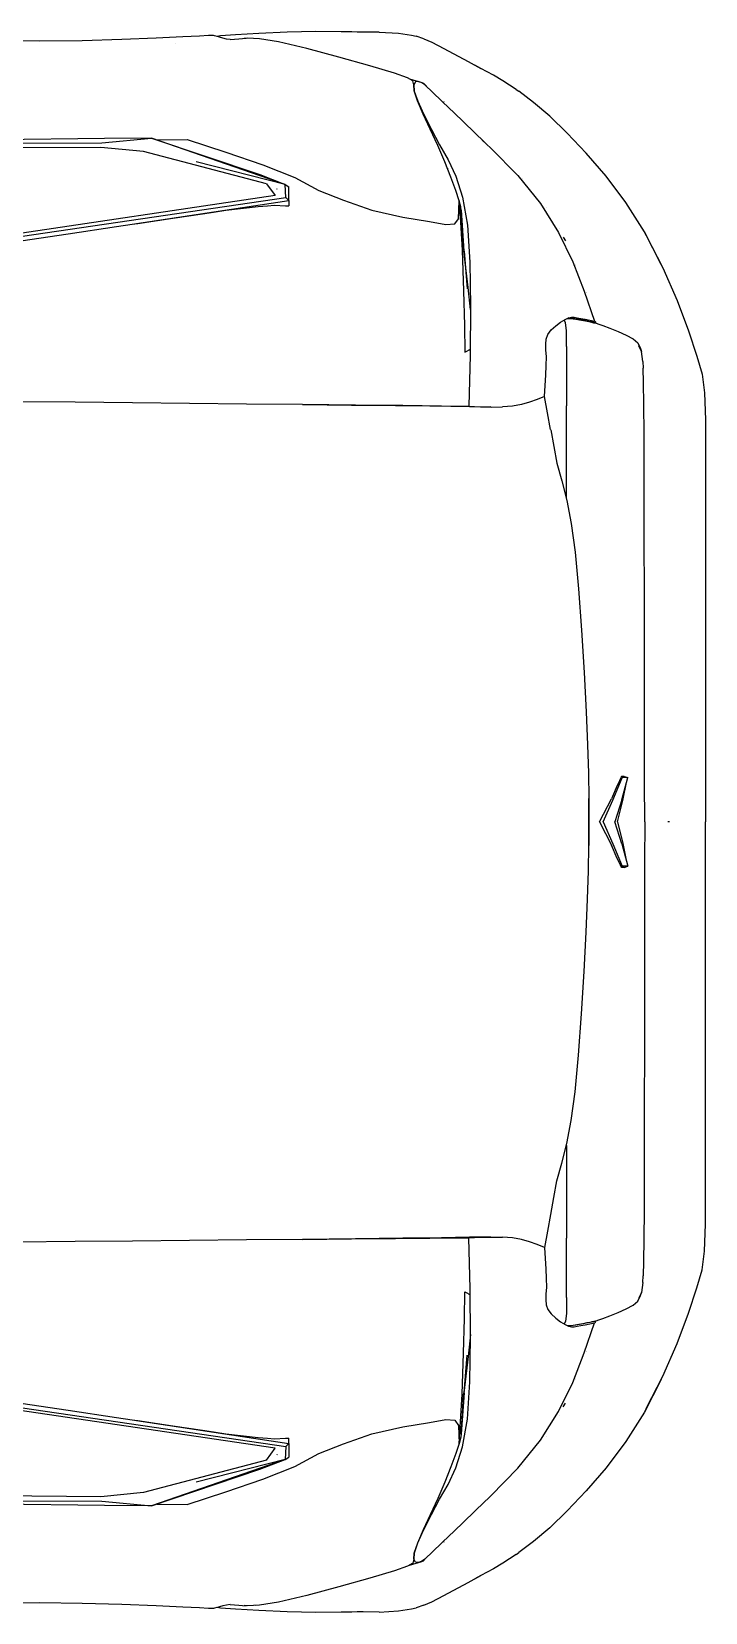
# Model space of a CAD drawing. Header units: millimetres. Extents: x -1608 to 2673, y -1019 to 974.
# Drawn here: x 1926 to 2673, y -900 to 855 of the extents above; entities that cross this region are included whole.
import ezdxf

# ---------------------------------------------------------------- set-up
doc = ezdxf.new("R2010")
doc.units = ezdxf.units.MM
doc.header["$MEASUREMENT"] = 0
for name, color, linetype, true_color in [('CITROEN C4  01', 7, 'Continuous', 0x9a0018), ('CITROEN C4  02', 7, 'Continuous', 0xadadad), ('CITROEN C4  05', 7, 'Continuous', 0x0f0f12), ('CITROEN C4  06', 7, 'Continuous', 0x610000)]:
    doc.layers.add(name, color=color, linetype=linetype, true_color=true_color)

msp = doc.modelspace()

# ---------------------------------------------------------------- linework, layer by layer
at = {"layer": 'CITROEN C4  01', "linetype": 'Continuous'}
for p, q in [((1935.4, 844.1), (1888, 844.7)), ((1982.4, 844.6), (1935.4, 844.1)), ((2026.4, 845.9), (1982.4, 844.6)), ((2064.5, 847.4), (2026.4, 845.9)), ((2094.1, 848.8), (2064.5, 847.4)), ((2112.4, 849.7), (2094.1, 848.8)), ((2122.3, 850.2), (2112.4, 849.7)), ((2126.6, 850.4), (2122.3, 850.2)), ((2128, 850.4), (2126.6, 850.4)), ((2129.1, 850.1), (2128, 850.4)), ((2130.5, 849.7), (2129.1, 850.1)), ((2132.3, 849.2), (2130.5, 849.7)), ((2135.8, 850), (2131.7, 849.3)), ((2134.7, 848.4), (2132.3, 849.2)), ((2138.1, 847.4), (2134.7, 848.4)), ((2152.2, 851.1), (2135.8, 850)), ((2142.2, 846.4), (2138.1, 847.4)), ((2146.4, 845.9), (2142.2, 846.4)), ((2146.4, 845.9), (2151.1, 846.2)), ((2151.1, 846.2), (2155.9, 846.6)), ((2151.1, 846.2), (2151.1, 846.2)), ((2178.2, 852.6), (2152.2, 851.1)), ((2155.9, 846.6), (2164, 847.3)), ((2165.6, 847.4), (2161.9, 847.1)), ((2179, 846.6), (2165.6, 847.4)), ((2174.5, 847.2), (2174.5, 847.2)), ((2209.5, 853.9), (2178.2, 852.6)), ((2200.1, 843.2), (2179, 846.6)), ((2231.3, 835.8), (2200.1, 843.2)), ((2241.4, 854.7), (2209.5, 853.9)), ((2269.6, 854.5), (2241.4, 854.7)), ((2271.6, 854.5), (2269.6, 854.5)), ((2269.6, 854.5), (2269.6, 854.5)), ((2273.9, 854.4), (2271.6, 854.5)), ((2277, 854.4), (2273.9, 854.4)), ((2281.3, 854.3), (2277, 854.4)), ((2287.2, 854.2), (2281.3, 854.3)), ((2281.3, 854.3), (2281.3, 854.3)), ((2293.9, 854.1), (2287.2, 854.2)), ((2311.6, 854.2), (2293.9, 854.1)), ((2311.6, 854.2), (2333.1, 853.1)), ((2333.1, 853.1), (2347.3, 850.8)), ((2347.3, 850.8), (2352.7, 849.7)), ((2361.2, 846.5), (2352.7, 849.7)), ((2361.2, 846.5), (2369.9, 842.9)), ((2369.9, 842.9), (2383.4, 836)), ((2086.1, 841.1), (2086.1, 841.1)), ((2266.9, 826.4), (2231.3, 835.8)), ((2301.3, 816.6), (2266.9, 826.4)), ((2383.4, 836), (2383.4, 836)), ((2383.4, 836), (2410.3, 821.6)), ((2383.4, 836), (2383.4, 836)), ((2328.6, 808.4), (2301.3, 816.6)), ((2343.1, 803.5), (2328.6, 808.4)), ((2410.3, 821.6), (2424.5, 813.6)), ((2424.5, 813.8), (2417.7, 817.4)), ((2438.3, 806.2), (2424.5, 813.8)), ((2424.5, 813.6), (2424.5, 813.6)), ((2348.8, 799.9), (2343.1, 803.5)), ((2345.3, 802.1), (2358.8, 798.3)), ((2349.9, 795.7), (2348.8, 799.9)), ((2350.4, 789), (2349.9, 795.7)), ((2350, 793.9), (2350.1, 793.9)), ((2358.8, 798.3), (2360.8, 797.4)), ((2360.8, 797.4), (2362.8, 795.4)), ((2362.8, 795.4), (2365.9, 791.9)), ((2448.7, 800.1), (2438.3, 806.2)), ((2463.5, 790.5), (2448.7, 800.1)), ((2463.5, 790.5), (2466.6, 788.4)), ((2354.2, 777.8), (2350.4, 789)), ((2360.6, 763.2), (2354.2, 777.8)), ((2383.6, 776.6), (2383.5, 776.6)), ((2482.9, 776), (2466.6, 788.4)), ((2500.7, 760.7), (2482.9, 776)), ((2368.3, 746.4), (2360.6, 763.2)), ((2520.1, 742), (2500.7, 760.7)), ((2376.6, 728.3), (2368.3, 746.4)), ((2541.3, 719.9), (2520.1, 742)), ((2065.4, 734.4), (2098.7, 734.9)), ((2098.7, 734.9), (2141.6, 720.8)), ((2141.6, 720.8), (2182.6, 706.8)), ((2384.3, 710.3), (2376.6, 728.3)), ((2425.9, 734.3), (2435.6, 725.3)), ((2429, 731.8), (2429, 731.8)), ((2435.6, 725.3), (2465.3, 694.8)), ((2563.2, 694.3), (2541.3, 719.9)), ((2182.6, 706.8), (2218.1, 692.7)), ((2391.2, 693.2), (2384.3, 710.3)), ((2388, 702), (2387.3, 702.8)), ((2218.1, 692.7), (2244.6, 678.4)), ((2396.7, 678.4), (2391.2, 693.2)), ((2465.3, 694.8), (2490.7, 663.7)), ((2470.9, 691.5), (2470.9, 691.5)), ((2470.9, 691.5), (2470.9, 691.5)), ((2585, 665.1), (2563.2, 694.3)), ((2244.6, 678.4), (2272, 667.6)), ((2272, 667.6), (2303.6, 656.5)), ((2400.5, 667), (2396.7, 678.4)), ((2399.7, 647), (2400.5, 667)), ((2402.3, 660.1), (2400.5, 667)), ((2400.5, 667), (2401.2, 655.2)), ((2303.6, 656.5), (2337.7, 648.8)), ((2400.5, 655.2), (2401.7, 655.3)), ((2400.5, 655.2), (2401.5, 649.1)), ((2401.7, 655.3), (2402.5, 656.6)), ((2401.7, 655.3), (2402.2, 649.9)), ((2402.5, 656.5), (2402.3, 660.1)), ((2402.5, 656.6), (2402.3, 660.1)), ((2402.5, 656.6), (2405.4, 611)), ((2405.7, 611), (2402.5, 656.6)), ((2490.7, 663.7), (2510.6, 631.8)), ((2497.5, 659.9), (2497.5, 659.9)), ((2497.5, 659.9), (2497.5, 659.9)), ((2605.7, 632.4), (2585, 665.1)), ((2337.7, 648.8), (2367.3, 643.8)), ((2367.3, 643.8), (2385.7, 640.7)), ((2385.7, 640.7), (2395.6, 641.2)), ((2395.6, 641.2), (2399.7, 647)), ((2401.5, 649.1), (2403.6, 612.2)), ((2404.7, 612.2), (2402.8, 649.1)), ((2510.6, 631.8), (2526.2, 599.3)), ((2511.8, 635.9), (2511.8, 635.9)), ((2624.2, 596.1), (2605.7, 632.4)), ((2607.8, 628.4), (2605.7, 632.4)), ((2515.5, 626.4), (2518.1, 622.4)), ((2607.8, 628.4), (2626.2, 592.4)), ((2403.6, 612.2), (2405.3, 567)), ((2410.4, 570.6), (2405.6, 611.3)), ((2405.7, 611), (2405.7, 611)), ((2405.7, 611), (2409.3, 569.3)), ((2526.2, 599.3), (2539, 566.5)), ((2529.5, 596.1), (2529.5, 596.1)), ((2529.7, 595.5), (2529.7, 595.5)), ((2626.2, 592.4), (2642, 556.2)), ((2405.3, 567), (2406.2, 528.5)), ((2413, 546.2), (2410.4, 570.6)), ((2410.4, 570.6), (2410.4, 570.6)), ((2539, 566.5), (2550.4, 533.4)), ((2541.6, 565), (2541.6, 565)), ((2541.6, 565), (2541.6, 565)), ((2542, 564.8), (2542, 564.8)), ((2642, 556.2), (2654.7, 522.5)), ((2406.2, 528.5), (2406.5, 498.9)), ((2518.4, 531.9), (2516.6, 534.4)), ((2519.3, 522.6), (2518.4, 531.9)), ((2520.6, 536.4), (2521.1, 536.4)), ((2521.1, 536.4), (2522.6, 536.3)), ((2523.1, 536.7), (2521.5, 536.8)), ((2522.6, 536.3), (2524.4, 536.1)), ((2526.6, 536.2), (2523.1, 536.7)), ((2524.4, 536.1), (2526.8, 535.8)), ((2530.8, 535.5), (2526.6, 536.2)), ((2526.8, 535.8), (2529.8, 535.4)), ((2529.8, 535.4), (2533.8, 534.7)), ((2535.3, 534.7), (2530.8, 535.5)), ((2533.8, 534.7), (2538.1, 533.9)), ((2539.5, 533.9), (2535.3, 534.7)), ((2538.1, 533.9), (2542.2, 533.1)), ((2543, 533.2), (2539.5, 533.9)), ((2542.2, 533.1), (2545.7, 532.4)), ((2545.2, 532.7), (2543, 533.2)), ((2546.6, 532.5), (2545.2, 532.7)), ((2545.7, 532.4), (2548, 531.9)), ((2547.4, 532.3), (2546.6, 532.5)), ((2547.9, 532.2), (2547.4, 532.3)), ((2548.4, 532.1), (2547.9, 532.2)), ((2548, 531.9), (2549.4, 531.6)), ((2551.2, 531.3), (2548.4, 532.1)), ((2549.4, 531.6), (2550.2, 531.5)), ((2550.2, 531.5), (2550.7, 531.4)), ((2550.4, 533.4), (2550.9, 533.3)), ((2550.7, 531.4), (2551.2, 531.3)), ((2551, 533.3), (2552, 531.1)), ((2551.2, 531.3), (2552.4, 530.9)), ((2552.4, 530.9), (2555.1, 530)), ((2555.1, 530), (2559.8, 528.3)), ((2559.8, 528.3), (2567.5, 525.5)), ((2519.3, 505.1), (2519.3, 522.6)), ((2567.5, 525.5), (2576.5, 521.9)), ((2576.5, 521.9), (2585.6, 517.8)), ((2585.6, 517.8), (2593.4, 513.6)), ((2593.4, 513.6), (2598.4, 509.4)), ((2598.4, 509.4), (2601.3, 502.9)), ((2654.7, 522.5), (2664, 494.3)), ((2406.5, 498.9), (2408.9, 499.9)), ((2408.9, 499.9), (2411.4, 501.5)), ((2411.4, 501.5), (2412.5, 502.2)), ((2519.3, 505.1), (2519.3, 476.9)), ((2602.6, 499.5), (2599.7, 505.9)), ((2601.3, 502.9), (2602.6, 499.5)), ((2604, 488.6), (2602.6, 499.5)), ((2664, 494.3), (2669.6, 474.3)), ((2497.1, 479.9), (2497.1, 479.9)), ((2519.3, 476.9), (2519.3, 439.4)), ((2604, 488.6), (2604, 488.6)), ((2604, 488.6), (2604.3, 481.2)), ((2604.8, 465.1), (2604.3, 481.2)), ((2669.6, 474.3), (2672.4, 453.8)), ((2605.1, 440.6), (2604.8, 465.1)), ((1974.5, 443.2), (1910.7, 443.8)), ((2038.2, 442.5), (1974.5, 443.2)), ((2101.5, 441.9), (2038.2, 442.5)), ((2164.4, 441.3), (2101.5, 441.9)), ((2226.6, 440.7), (2164.4, 441.3)), ((2226.7, 440.7), (2226.6, 440.7)), ((2285.4, 440.1), (2226.7, 440.7)), ((2226.7, 440.7), (2281, 440.1)), ((2226.7, 440.7), (2226.7, 440.7)), ((2281, 440.1), (2329.9, 439.7)), ((2337.7, 439.5), (2285.4, 440.1)), ((2329.9, 439.7), (2367.8, 439.3)), ((2380.8, 438.9), (2337.7, 439.5)), ((2367.8, 439.3), (2391.2, 439.1)), ((2411.8, 438.3), (2380.8, 438.9)), ((2391.2, 439.1), (2403.9, 438.9)), ((2403.9, 438.9), (2409.3, 438.9)), ((2409.3, 438.9), (2411.1, 438.9)), ((2411.1, 438.9), (2411.1, 438.9)), ((2459.4, 439.1), (2448.4, 438.2)), ((2469.3, 440.9), (2459.4, 439.1)), ((2478.3, 443.4), (2469.3, 440.9)), ((2486.7, 446.4), (2478.3, 443.4)), ((2494.8, 449.7), (2486.7, 446.4)), ((2498.4, 431.6), (2494.8, 449.7)), ((2519.3, 394.1), (2519.3, 439.4)), ((2605.3, 408.3), (2605.1, 440.6)), ((2672.4, 453.8), (2673.3, 423.7)), ((2433.4, 438), (2411.8, 438.3)), ((2435.4, 438.1), (2433.4, 438)), ((2448.4, 438.2), (2448.4, 438.2)), ((2501.7, 413.2), (2498.4, 431.6)), ((2673.3, 423.7), (2673.3, 375.3)), ((2605.4, 369), (2605.3, 408.3)), ((2505.3, 394.3), (2508.6, 375.6)), ((2519.3, 342.4), (2519.3, 394.1)), ((2508.6, 375.6), (2514.3, 356.1)), ((2605.5, 326), (2605.4, 369)), ((2673.3, 375.3), (2673.3, 299.7)), ((2514.3, 356.1), (2519.8, 334.3)), ((2519.3, 336.3), (2519.3, 342.4)), ((2519.8, 334.3), (2524.6, 308.7)), ((2605.6, 282.7), (2605.5, 326)), ((2524.6, 308.7), (2528.9, 276.9)), ((2673.3, 299.7), (2673.3, 203.6)), ((2605.7, 239.3), (2605.6, 282.7)), ((2528.9, 276.9), (2532.7, 236)), ((2532.7, 236), (2536, 190.2)), ((2605.8, 195.8), (2605.7, 239.3)), ((2605.8, 152.3), (2605.8, 195.8)), ((2673.3, 203.6), (2673.3, 93.9)), ((2536, 190.2), (2538.8, 143.5)), ((2538.8, 143.5), (2541, 99.7)), ((2605.9, 109), (2605.8, 152.3)), ((2606, 65.5), (2605.9, 109)), ((2541, 99.7), (2542.6, 63)), ((2673.3, 93.9), (2673.3, -22.6)), ((2542.6, 63), (2543.6, 31.5)), ((2606, 21.5), (2606, 65.5)), ((2543.6, 31.5), (2544.1, 3.6)), ((2606.1, -22.6), (2606, 21.5)), ((2544.1, 3.6), (2544.2, -22.6)), ((2544.2, -22.6), (2544.1, 3.6)), ((2544.2, -22.6), (2544.1, -48.8)), ((2544.1, -48.8), (2544.2, -22.6)), ((2606.1, -22.6), (2606, -66.8)), ((2632.5, -22.6), (2631.6, -22.6)), ((2632.5, -22.6), (2631.6, -22.6)), ((2633.6, -22.6), (2632.5, -22.6)), ((2633.6, -22.6), (2632.5, -22.6)), ((2673.3, -139.1), (2673.3, -22.6)), ((2543.6, -76.8), (2544.1, -48.8)), ((2606, -66.8), (2606, -110.7)), ((2542.6, -108.2), (2543.6, -76.8)), ((2541, -145), (2542.6, -108.2)), ((2606, -110.7), (2605.9, -154.2)), ((2673.3, -248.8), (2673.3, -139.1)), ((2538.8, -188.7), (2541, -145)), ((2605.9, -154.2), (2605.8, -197.6)), ((2536, -235.5), (2538.8, -188.7)), ((2605.8, -197.6), (2605.8, -241)), ((2532.7, -281.3), (2536, -235.5)), ((2605.8, -241), (2605.7, -284.5)), ((2673.3, -344.9), (2673.3, -248.8)), ((2528.9, -322.1), (2532.7, -281.3)), ((2605.7, -284.5), (2605.6, -327.9)), ((2524.6, -354), (2528.9, -322.1)), ((2605.6, -327.9), (2605.5, -371.2)), ((2673.3, -420.6), (2673.3, -344.9)), ((2519.8, -379.5), (2524.6, -354)), ((2514.3, -401.3), (2519.8, -379.5)), ((2519.3, -381.5), (2519.3, -387.6)), ((2605.5, -371.2), (2605.4, -414.2)), ((2508.6, -420.9), (2514.3, -401.3)), ((2519.3, -387.6), (2519.3, -439.3)), ((2505.3, -439.5), (2508.6, -420.9)), ((2605.4, -414.2), (2605.3, -453.6)), ((2673.3, -469), (2673.3, -420.6)), ((2519.3, -439.3), (2519.3, -484.7)), ((2605.3, -453.6), (2605.1, -485.8)), ((2501.7, -458.4), (2498.4, -476.8)), ((2672.4, -499), (2673.3, -469)), ((1974.5, -488.4), (1910.7, -489)), ((2038.2, -487.8), (1974.5, -488.4)), ((2101.5, -487.2), (2038.2, -487.8)), ((2164.4, -486.5), (2101.5, -487.2)), ((2226.6, -485.9), (2164.4, -486.5)), ((2226.7, -485.9), (2226.6, -485.9)), ((2285.4, -485.3), (2226.7, -485.9)), ((2226.7, -485.9), (2281, -485.4)), ((2226.7, -485.9), (2226.7, -485.9)), ((2281, -485.4), (2329.9, -484.9)), ((2337.7, -484.7), (2285.4, -485.3)), ((2329.9, -484.9), (2367.8, -484.5)), ((2380.8, -484.1), (2337.7, -484.7)), ((2367.8, -484.5), (2391.2, -484.3)), ((2411.8, -483.6), (2380.8, -484.1)), ((2391.2, -484.3), (2403.9, -484.2)), ((2403.9, -484.2), (2409.3, -484.1)), ((2409.3, -484.1), (2411.1, -484.1)), ((2411.1, -484.1), (2411.1, -484.1)), ((2433.4, -483.3), (2411.8, -483.6)), ((2435.4, -483.3), (2433.4, -483.3)), ((2459.4, -484.3), (2448.4, -483.4)), ((2448.4, -483.4), (2448.4, -483.4)), ((2469.3, -486.1), (2459.4, -484.3)), ((2478.3, -488.7), (2469.3, -486.1)), ((2486.7, -491.7), (2478.3, -488.7)), ((2498.4, -476.8), (2494.8, -494.9)), ((2519.3, -522.2), (2519.3, -484.7)), ((2605.1, -485.8), (2604.8, -510.4)), ((2494.8, -494.9), (2486.7, -491.7)), ((2669.6, -519.5), (2672.4, -499)), ((2497.1, -525.2), (2497.1, -525.2)), ((2519.3, -550.4), (2519.3, -522.2)), ((2604.8, -510.4), (2604.3, -526.4)), ((2664, -539.5), (2669.6, -519.5)), ((2604, -533.9), (2602.6, -544.8)), ((2604, -533.9), (2604.3, -526.4)), ((2604, -533.9), (2604, -533.9)), ((2654.7, -567.7), (2664, -539.5)), ((2406.2, -573.8), (2406.5, -544.1)), ((2406.5, -544.1), (2408.9, -545.2)), ((2408.9, -545.2), (2411.4, -546.7)), ((2411.4, -546.7), (2412.5, -547.5)), ((2519.3, -550.4), (2519.3, -567.8)), ((2585.6, -563.1), (2593.4, -558.8)), ((2593.4, -558.8), (2598.4, -554.6)), ((2598.4, -554.6), (2601.3, -548.1)), ((2602.6, -544.8), (2599.7, -551.1)), ((2601.3, -548.1), (2602.6, -544.8)), ((2405.3, -612.3), (2406.2, -573.8)), ((2518.4, -577.1), (2516.6, -579.7)), ((2519.3, -567.8), (2518.4, -577.1)), ((2538.1, -579.1), (2542.2, -578.3)), ((2539, -611.7), (2550.4, -578.6)), ((2543, -578.4), (2539.5, -579.1)), ((2542.2, -578.3), (2545.7, -577.6)), ((2545.2, -578), (2543, -578.4)), ((2546.6, -577.7), (2545.2, -578)), ((2545.7, -577.6), (2548, -577.2)), ((2547.4, -577.5), (2546.6, -577.7)), ((2547.9, -577.5), (2547.4, -577.5)), ((2548.4, -577.4), (2547.9, -577.5)), ((2548, -577.2), (2549.4, -576.9)), ((2551.2, -576.5), (2548.4, -577.4)), ((2549.4, -576.9), (2550.2, -576.7)), ((2550.2, -576.7), (2550.7, -576.6)), ((2550.4, -578.6), (2550.9, -578.5)), ((2550.7, -576.6), (2551.2, -576.5)), ((2551, -578.5), (2552, -576.3)), ((2551.2, -576.5), (2552.4, -576.2)), ((2552.4, -576.2), (2555.1, -575.3)), ((2555.1, -575.3), (2559.8, -573.6)), ((2559.8, -573.6), (2567.5, -570.8)), ((2567.5, -570.8), (2576.5, -567.2)), ((2576.5, -567.2), (2585.6, -563.1)), ((2642, -601.4), (2654.7, -567.7)), ((2413, -591.5), (2410.4, -615.8)), ((2520.6, -581.6), (2521.1, -581.6)), ((2521.1, -581.6), (2522.6, -581.5)), ((2523.1, -581.9), (2521.5, -582)), ((2522.6, -581.5), (2524.4, -581.3)), ((2526.6, -581.4), (2523.1, -581.9)), ((2524.4, -581.3), (2526.8, -581.1)), ((2530.8, -580.7), (2526.6, -581.4)), ((2526.8, -581.1), (2529.8, -580.6)), ((2529.8, -580.6), (2533.8, -579.9)), ((2535.3, -579.9), (2530.8, -580.7)), ((2533.8, -579.9), (2538.1, -579.1)), ((2539.5, -579.1), (2535.3, -579.9)), ((2403.6, -657.5), (2405.3, -612.3)), ((2526.2, -644.6), (2539, -611.7)), ((2541.6, -610.3), (2541.6, -610.3)), ((2541.6, -610.3), (2541.6, -610.3)), ((2542, -610), (2542, -610)), ((2626.2, -637.6), (2642, -601.4)), ((2410.4, -615.8), (2405.6, -656.6)), ((2405.7, -656.3), (2409.3, -614.5)), ((2410.4, -615.8), (2410.4, -615.8)), ((2510.6, -677), (2526.2, -644.6)), ((2529.5, -641.3), (2529.5, -641.3)), ((2529.7, -640.7), (2529.7, -640.7)), ((2624.2, -641.3), (2605.7, -677.6)), ((2607.8, -673.6), (2626.2, -637.6)), ((2401.5, -694.4), (2403.6, -657.5)), ((2402.5, -701.8), (2405.4, -656.3)), ((2405.7, -656.3), (2402.5, -701.8)), ((2404.7, -657.5), (2402.8, -694.3)), ((2405.7, -656.3), (2405.7, -656.3)), ((2490.7, -708.9), (2510.6, -677)), ((2511.8, -681.1), (2511.8, -681.1)), ((2515.5, -671.7), (2518.1, -667.6)), ((2605.7, -677.6), (2585, -710.3)), ((2607.8, -673.6), (2605.7, -677.6)), ((2272, -712.9), (2303.6, -701.7)), ((2303.6, -701.7), (2337.7, -694)), ((2337.7, -694), (2367.3, -689)), ((2367.3, -689), (2385.7, -685.9)), ((2385.7, -685.9), (2395.6, -686.4)), ((2395.6, -686.4), (2399.7, -692.3)), ((2399.7, -692.3), (2400.5, -712.3)), ((2400.5, -700.4), (2401.5, -694.4)), ((2400.5, -700.4), (2401.7, -700.5)), ((2400.5, -712.3), (2401.2, -700.5)), ((2401.7, -700.5), (2402.2, -695.2)), ((2401.7, -700.5), (2402.5, -701.8)), ((2402.5, -701.8), (2402.3, -705.3)), ((2402.5, -701.8), (2402.3, -705.3)), ((2244.6, -723.6), (2272, -712.9)), ((2400.5, -712.3), (2396.7, -723.7)), ((2402.3, -705.3), (2400.5, -712.3)), ((2465.3, -740), (2490.7, -708.9)), ((2497.5, -705.2), (2497.5, -705.2)), ((2497.5, -705.2), (2497.5, -705.2)), ((2585, -710.3), (2563.2, -739.5)), ((2218.1, -737.9), (2244.6, -723.6)), ((2396.7, -723.7), (2391.2, -738.5)), ((2470.9, -736.7), (2470.9, -736.7)), ((2470.9, -736.7), (2470.9, -736.7)), ((2141.6, -766), (2182.6, -752)), ((2182.6, -752), (2218.1, -737.9)), ((2391.2, -738.5), (2384.3, -755.5)), ((2388, -747.3), (2387.3, -748)), ((2435.6, -770.6), (2465.3, -740)), ((2563.2, -739.5), (2541.3, -765.1)), ((2098.7, -780.1), (2141.6, -766)), ((2384.3, -755.5), (2376.6, -773.6)), ((2425.9, -779.6), (2435.6, -770.6)), ((2541.3, -765.1), (2520.1, -787.3)), ((2065.4, -779.6), (2098.7, -780.1)), ((2376.6, -773.6), (2368.3, -791.6)), ((2429, -777.1), (2429, -777.1)), ((2520.1, -787.3), (2500.7, -805.9)), ((2368.3, -791.6), (2360.6, -808.4)), ((2500.7, -805.9), (2482.9, -821.3)), ((2354.2, -823), (2350.4, -834.2)), ((2360.6, -808.4), (2354.2, -823)), ((2383.6, -821.8), (2383.5, -821.9)), ((2482.9, -821.3), (2466.6, -833.6)), ((2349.9, -840.9), (2348.8, -845.1)), ((2350.4, -834.2), (2349.9, -840.9)), ((2350, -839.1), (2350.1, -839.1)), ((2360.8, -842.6), (2362.8, -840.6)), ((2362.8, -840.6), (2365.9, -837.1)), ((2463.5, -835.8), (2448.7, -845.3)), ((2463.5, -835.8), (2466.6, -833.6)), ((2328.6, -853.6), (2301.3, -861.9)), ((2343.1, -848.7), (2328.6, -853.6)), ((2348.8, -845.1), (2343.1, -848.7)), ((2345.3, -847.3), (2358.8, -843.5)), ((2358.8, -843.5), (2360.8, -842.6)), ((2410.3, -866.9), (2424.5, -858.9)), ((2424.5, -859.1), (2417.7, -862.7)), ((2438.3, -851.4), (2424.5, -859.1)), ((2424.5, -858.9), (2424.5, -858.9)), ((2448.7, -845.3), (2438.3, -851.4)), ((2266.9, -871.6), (2231.3, -881.1)), ((2301.3, -861.9), (2266.9, -871.6)), ((2383.4, -881.3), (2410.3, -866.9)), ((1935.4, -889.3), (1888, -889.9)), ((1982.4, -889.9), (1935.4, -889.3)), ((2026.4, -891.1), (1982.4, -889.9)), ((2064.5, -892.6), (2026.4, -891.1)), ((2094.1, -894), (2064.5, -892.6)), ((2086.1, -886.3), (2086.1, -886.3)), ((2112.4, -894.9), (2094.1, -894)), ((2132.3, -894.4), (2130.5, -894.9)), ((2135.8, -895.2), (2131.7, -894.6)), ((2134.7, -893.6), (2132.3, -894.4)), ((2138.1, -892.6), (2134.7, -893.6)), ((2142.2, -891.7), (2138.1, -892.6)), ((2146.4, -891.1), (2142.2, -891.7)), ((2146.4, -891.1), (2151.1, -891.5)), ((2151.1, -891.5), (2151.1, -891.5)), ((2151.1, -891.5), (2155.9, -891.8)), ((2155.9, -891.8), (2164, -892.5)), ((2165.6, -892.7), (2161.9, -892.4)), ((2179, -891.9), (2165.6, -892.7)), ((2174.5, -892.5), (2174.5, -892.5)), ((2200.1, -888.4), (2179, -891.9)), ((2231.3, -881.1), (2200.1, -888.4)), ((2361.2, -891.7), (2352.7, -894.9)), ((2361.2, -891.7), (2369.9, -888.1)), ((2369.9, -888.1), (2383.4, -881.3)), ((2383.4, -881.3), (2383.4, -881.3)), ((2383.4, -881.3), (2383.4, -881.3)), ((2122.3, -895.4), (2112.4, -894.9)), ((2126.6, -895.6), (2122.3, -895.4)), ((2128, -895.7), (2126.6, -895.6)), ((2129.1, -895.3), (2128, -895.7)), ((2130.5, -894.9), (2129.1, -895.3)), ((2152.2, -896.4), (2135.8, -895.2)), ((2178.2, -897.8), (2152.2, -896.4)), ((2209.5, -899.1), (2178.2, -897.8)), ((2241.4, -899.9), (2209.5, -899.1)), ((2269.6, -899.8), (2241.4, -899.9)), ((2271.6, -899.7), (2269.6, -899.8)), ((2269.6, -899.8), (2269.6, -899.8)), ((2273.9, -899.7), (2271.6, -899.7)), ((2277, -899.6), (2273.9, -899.7)), ((2281.3, -899.5), (2277, -899.6)), ((2287.2, -899.4), (2281.3, -899.5)), ((2281.3, -899.5), (2281.3, -899.5)), ((2293.9, -899.3), (2287.2, -899.4)), ((2311.6, -899.5), (2293.9, -899.3)), ((2311.6, -899.5), (2333.1, -898.3)), ((2333.1, -898.3), (2347.3, -896)), ((2347.3, -896), (2352.7, -894.9))]:
    msp.add_line(p, q, dxfattribs=at)
at = {"layer": 'CITROEN C4  01', "linetype": 'Continuous', "flags": 128}
for points in [[(2043.9, 641.8), (2082.9, 647.6), (2115.6, 652.5), (2128.1, 654.4), (2141.5, 656.4), (2161.3, 658.7), (2177.4, 660.5), (2187.7, 661.3), (2195.5, 661.9), (2207.9, 661.3), (2211.3, 661.2), (2211.3, 661.2)], [(1887.6, 618.3), (1892.3, 619.1), (1904.3, 621), (1966.8, 630.3), (2020.2, 638.2)], [(2020.2, 638.2), (2037.6, 640.8), (2043.9, 641.8)], [(2580.3, 28), (2580.3, 28), (2580.3, 28), (2580.2, 27.7), (2580, 27.2), (2578.2, 22.9), (2578.1, 22.7), (2578.1, 22.7), (2575.6, 17.8), (2575.6, 17.8)], [(2580.3, -73.3), (2580.3, -73.3), (2580.3, -73.3), (2580.2, -72.9), (2580, -72.5), (2578.2, -68.1), (2578.1, -68), (2578.1, -68), (2575.6, -63), (2575.6, -63)], [(1887.6, -663.6), (1892.3, -664.4), (1904.3, -666.2), (1966.8, -675.5), (2020.2, -683.5)], [(2020.2, -683.5), (2037.6, -686.1), (2043.9, -687)], [(2043.9, -687), (2082.9, -692.9), (2115.6, -697.8), (2128.1, -699.6), (2141.5, -701.6), (2161.3, -703.9), (2177.4, -705.8), (2187.7, -706.6), (2195.5, -707.1), (2207.9, -706.6), (2211.3, -706.4), (2211.3, -706.4)]]:
    msp.add_lwpolyline(points, dxfattribs=at)
at = {"layer": 'CITROEN C4  01', "linetype": 'Continuous'}
for points in [[(2501.8, 412.8), (2505.3, 394.3)], [(2501.8, -458.1), (2505.3, -439.5)]]:
    msp.add_lwpolyline(points, dxfattribs=at)
at = {"layer": 'CITROEN C4  02', "linetype": 'Continuous'}
for p, q in [((2575.6, 17.8), (2569.1, 3.2)), ((2570.9, 1.5), (2580.9, 26.3)), ((2580.9, 26.3), (2580.3, 28)), ((2583.2, 27.8), (2580.3, 28)), ((2580.7, 1.8), (2587.3, 26.6)), ((2587.3, 26.6), (2580.9, 26.3)), ((2581.9, 1.1), (2586, 21.4)), ((2583.2, 27.8), (2587.3, 26.6)), ((2556, -22.6), (2569.1, 3.2)), ((2559.9, -22.6), (2570.9, 1.5)), ((2580.7, 1.8), (2572.8, -22.6)), ((2575.9, -22.6), (2581.9, 1.1)), ((2580.7, 1.8), (2580.7, 1.8)), ((2556, -22.6), (2569.1, -48.5)), ((2559.9, -22.6), (2570.9, -46.7)), ((2580.7, -47), (2572.8, -22.6)), ((2575.9, -22.6), (2581.9, -46.4)), ((2575.6, -63), (2569.1, -48.5)), ((2570.9, -46.7), (2580.9, -71.5)), ((2580.7, -47), (2587.3, -71.8)), ((2580.7, -47), (2580.7, -47)), ((2581.9, -46.4), (2586, -66.7)), ((2580.9, -71.5), (2580.3, -73.3)), ((2583.2, -73.1), (2580.3, -73.3)), ((2587.3, -71.8), (2580.9, -71.5)), ((2583.2, -73.1), (2587.3, -71.8))]:
    msp.add_line(p, q, dxfattribs=at)
at = {"layer": 'CITROEN C4  05', "linetype": 'Continuous'}
for p, q in [((2007.1, 736.1), (1842.5, 733.9)), ((1843, 730.7), (2004.2, 731.2)), ((2002.9, 726.2), (1843.2, 725.2)), ((2050.2, 721.6), (2002.9, 726.2)), ((2004.2, 731.2), (2059.2, 736.4)), ((2059.2, 736.4), (2007.1, 736.1)), ((2186.6, 685.8), (2050.2, 721.6)), ((2207.3, 684.9), (2059.2, 736.4)), ((2059.2, 736.4), (2179.4, 695.9)), ((2207.3, 684.9), (2108.8, 710.1)), ((2179.4, 695.9), (2207.3, 684.9)), ((2186.6, 685.8), (2196.2, 672.6)), ((2208.2, 670.4), (2207.3, 684.9)), ((2207.3, 684.9), (2211.3, 682.4)), ((2196.2, 672.6), (1878.7, 625.4)), ((1881, 622.6), (2208.2, 670.4)), ((2037.6, 640.8), (2211.3, 667.1)), ((2198.7, 679.5), (2198, 680.1)), ((2208.2, 670.4), (2211.3, 667.1)), ((2211.3, 667.1), (2211.3, 682.4)), ((2211.3, 667.1), (2211.3, 661.2)), ((2196.2, -717.8), (1878.7, -670.7)), ((1881, -667.9), (2208.2, -715.7)), ((2037.6, -686.1), (2211.3, -712.3)), ((2186.6, -731.1), (2196.2, -717.8)), ((2208.2, -715.7), (2207.3, -730.2)), ((2208.2, -715.7), (2211.3, -712.3)), ((2211.3, -712.3), (2211.3, -706.4)), ((2211.3, -712.3), (2211.3, -727.7)), ((2186.6, -731.1), (2050.2, -766.8)), ((2207.3, -730.2), (2059.2, -781.7)), ((2207.3, -730.2), (2108.8, -755.3)), ((2179.4, -741.1), (2207.3, -730.2)), ((2198.7, -724.8), (2198, -725.3)), ((2207.3, -730.2), (2211.3, -727.7)), ((2059.2, -781.7), (2179.4, -741.1)), ((2002.9, -771.5), (1843.2, -770.4)), ((2050.2, -766.8), (2002.9, -771.5)), ((2007.1, -781.3), (1842.5, -779.2)), ((1843, -776), (2004.2, -776.4)), ((2004.2, -776.4), (2059.2, -781.7)), ((2059.2, -781.7), (2007.1, -781.3))]:
    msp.add_line(p, q, dxfattribs=at)
at = {"layer": 'CITROEN C4  06', "linetype": 'Continuous'}
for p, q in [((2351.9, 798.8), (2350, 795.6)), ((2350, 795.6), (2350.5, 788.7)), ((2355.2, 799.2), (2351.9, 798.8)), ((2359, 797.9), (2355.2, 799.2)), ((2357.2, 798.5), (2355.2, 799.2)), ((2362.1, 795.6), (2359, 797.9)), ((2389.7, 769.3), (2362.1, 795.6)), ((2362.1, 795.6), (2362.1, 795.6)), ((2350.5, 788.7), (2354.5, 777.3)), ((2354.5, 777.3), (2361.1, 762.7)), ((2361.1, 762.7), (2369.5, 746.1)), ((2394.1, 765.2), (2389.5, 769.5)), ((2389.7, 769.3), (2389.7, 769.3)), ((2394.1, 765.2), (2394.1, 765.2)), ((2394.1, 765.2), (2428.9, 731.5)), ((2369.5, 746.1), (2378.7, 728.9)), ((2422.5, 737.2), (2422.5, 737.2)), ((2378.7, 728.9), (2388.1, 712.5)), ((2425.9, 734.3), (2425.9, 734.3)), ((2428.9, 731.5), (2428.9, 731.5)), ((2388.1, 712.5), (2396.7, 694.1)), ((2396.7, 694.1), (2404.1, 670.9)), ((2404.1, 670.9), (2409.5, 640)), ((2409.5, 640), (2412.3, 598.8)), ((2412.3, 598.8), (2413, 549.8)), ((2413, 549.8), (2412.4, 495.6)), ((2502.5, 523.5), (2507.4, 528.1)), ((2507.4, 528.1), (2512.8, 532.1)), ((2512.8, 532.1), (2517.8, 535.1)), ((2517.8, 535.1), (2521.6, 536.9)), ((2521.6, 536.9), (2524.9, 537.6)), ((2524.9, 537.6), (2527.9, 537.6)), ((2527.9, 537.6), (2531.3, 537.1)), ((2531.3, 537.1), (2535.4, 536.3)), ((2535.4, 536.3), (2540.1, 535.5)), ((2540.1, 535.5), (2545.1, 534.5)), ((2545.1, 534.5), (2550.4, 533.4)), ((2496.4, 507.8), (2496.9, 513.3)), ((2496.9, 513.3), (2498.7, 518.4)), ((2498.7, 518.4), (2502.5, 523.5)), ((2412.4, 495.6), (2411.1, 438.9)), ((2496.6, 501.3), (2496.4, 507.8)), ((2497, 493.6), (2496.6, 501.3)), ((2496.9, 484.1), (2497, 493.6)), ((2496.4, 473.3), (2496.9, 484.1)), ((2494.8, 449.7), (2495.7, 461.7)), ((2495.7, 461.7), (2496.4, 473.3)), ((2411.1, 438.9), (2423.9, 438.3)), ((2423.9, 438.3), (2436.4, 438)), ((2436.4, 438), (2448.4, 438.2)), ((2411.1, -484.1), (2423.9, -483.6)), ((2412.4, -540.9), (2411.1, -484.1)), ((2423.9, -483.6), (2436.4, -483.3)), ((2436.4, -483.3), (2448.4, -483.4)), ((2494.8, -494.9), (2495.7, -507)), ((2495.7, -507), (2496.4, -518.6)), ((2496.4, -518.6), (2496.9, -529.4)), ((2413, -595.1), (2412.4, -540.9)), ((2497, -538.8), (2496.6, -546.6)), ((2496.9, -529.4), (2497, -538.8)), ((2496.6, -546.6), (2496.4, -553)), ((2496.4, -553), (2496.9, -558.6)), ((2496.9, -558.6), (2498.7, -563.7)), ((2498.7, -563.7), (2502.5, -568.7)), ((2502.5, -568.7), (2507.4, -573.4)), ((2507.4, -573.4), (2512.8, -577.3)), ((2512.8, -577.3), (2517.8, -580.4)), ((2545.1, -579.7), (2550.4, -578.6)), ((2412.3, -644), (2413, -595.1)), ((2517.8, -580.4), (2521.6, -582.1)), ((2521.6, -582.1), (2524.9, -582.8)), ((2524.9, -582.8), (2527.9, -582.8)), ((2527.9, -582.8), (2531.3, -582.3)), ((2531.3, -582.3), (2535.4, -581.6)), ((2535.4, -581.6), (2540.1, -580.7)), ((2540.1, -580.7), (2545.1, -579.7)), ((2409.5, -685.3), (2412.3, -644)), ((2404.1, -716.1), (2409.5, -685.3)), ((2396.7, -739.3), (2404.1, -716.1)), ((2388.1, -757.8), (2396.7, -739.3)), ((2378.7, -774.2), (2388.1, -757.8)), ((2369.5, -791.3), (2378.7, -774.2)), ((2394.1, -810.4), (2428.9, -776.7)), ((2422.5, -782.5), (2422.5, -782.5)), ((2425.9, -779.6), (2425.9, -779.6)), ((2428.9, -776.7), (2428.9, -776.7)), ((2361.1, -807.9), (2369.5, -791.3)), ((2350.5, -834), (2354.5, -822.6)), ((2354.5, -822.6), (2361.1, -807.9)), ((2389.7, -814.5), (2362.1, -840.8)), ((2394.1, -810.4), (2389.5, -814.7)), ((2389.7, -814.5), (2389.7, -814.5)), ((2394.1, -810.4), (2394.1, -810.4)), ((2350, -840.8), (2350.5, -834)), ((2351.9, -844), (2350, -840.8)), ((2362.1, -840.8), (2359, -843.1)), ((2362.1, -840.8), (2362.1, -840.8)), ((2355.2, -844.5), (2351.9, -844)), ((2359, -843.1), (2355.2, -844.5)), ((2357.2, -843.8), (2355.2, -844.5))]:
    msp.add_line(p, q, dxfattribs=at)

doc.saveas('drawing.dxf')
